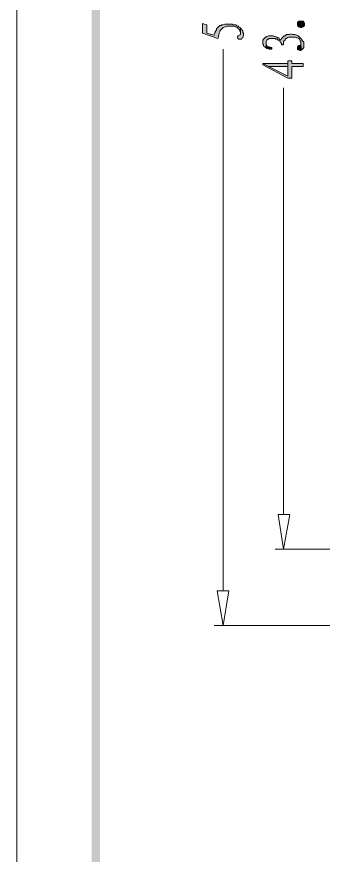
# Model space of a CAD drawing. Header units: millimetres. Extents: x 0 to 282, y 0 to 196.
# Drawn here: x 0 to 18.7, y 71.2 to 122.3 of the extents above; entities that cross this region are included whole.
import ezdxf

# ---------------------------------------------------------------- set-up
doc = ezdxf.new("R2010")
doc.units = ezdxf.units.MM

msp = doc.modelspace()

# ---------------------------------------------------------------- hatches: boundary and pattern name
h = msp.add_hatch(color=0)
h.dxf.hatch_style = 2
h.paths.add_polyline_path([(4.572, 4.826), (5.08, 4.826), (4.572, 191.134894)])
h = msp.add_hatch(color=0)
h.dxf.hatch_style = 2
h.paths.add_polyline_path([(5.08, 4.826), (4.572, 191.134894), (5.08, 190.626894)])
h = msp.add_hatch(color=42)
h.dxf.hatch_style = 2
h.paths.add_polyline_path([(11.345333, 121.919894), (11.345333, 121.327227), (12.276667, 120.988561), (12.319, 121.073227), (12.319, 121.157894), (12.319, 121.200227), (12.361333, 121.284894), (12.361333, 121.327227), (12.403667, 121.411894), (12.403667, 121.454227), (12.446, 121.496561), (12.488333, 121.538894), (12.530667, 121.581227), (12.573, 121.623561), (12.615333, 121.665894), (12.7, 121.708227), (12.742333, 121.708227), (12.827, 121.750561), (12.869333, 121.750561), (12.954, 121.750561), (13.038667, 121.750561), (13.081, 121.750561), (13.165667, 121.750561), (13.250333, 121.750561), (13.335, 121.708227), (13.377333, 121.708227), (13.462, 121.665894), (13.504333, 121.665894), (13.504333, 121.623561), (13.546667, 121.581227), (13.589, 121.538894), (13.631333, 121.496561), (13.631333, 121.454227), (13.673667, 121.369561), (13.673667, 121.284894), (13.673667, 121.242561), (13.673667, 121.623561), (13.631333, 121.665894), (13.546667, 121.708227), (13.546667, 121.750561), (13.462, 121.750561), (13.419667, 121.792894), (13.377333, 121.835228), (13.292667, 121.835228), (13.208, 121.835228), (13.165667, 121.877561), (13.081, 121.877561), (12.996333, 121.877561), (12.911667, 121.877561), (12.827, 121.877561), (12.742333, 121.877561), (12.7, 121.877561), (12.615333, 121.835228), (12.530667, 121.835228), (12.488333, 121.792894), (12.403667, 121.792894), (12.361333, 121.750561), (12.319, 121.708227), (12.276667, 121.665894), (12.234333, 121.623561), (12.192, 121.581227), (12.192, 121.496561), (12.149667, 121.454227), (12.107333, 121.369561), (12.107333, 121.327227), (12.065, 121.242561), (12.065, 121.200227), (11.599333, 121.327227), (11.599333, 121.835228)])
h = msp.add_hatch(color=42)
h.dxf.hatch_style = 2
h.paths.add_polyline_path([(17.526, 121.962227), (17.568333, 121.919894), (17.568333, 121.877561), (17.568333, 121.792894), (17.526, 121.750561), (17.483667, 121.708227), (17.441333, 121.708227), (17.399, 121.665894), (17.314333, 121.665894), (17.229667, 121.708227), (17.187333, 121.708227), (17.145, 121.792894), (17.145, 121.835228), (17.145, 121.919894), (17.145, 121.962227), (17.187333, 122.004561), (17.229667, 122.046894), (17.314333, 122.046894), (17.399, 122.046894), (17.483667, 122.046894), (17.526, 122.004561)])
h = msp.add_hatch(color=42)
h.dxf.hatch_style = 2
h.paths.add_polyline_path([(13.462, 121.073227), (13.504333, 120.988561), (13.546667, 120.946227), (13.631333, 120.946227), (13.673667, 120.946227), (13.716, 120.946227), (13.758333, 121.030894), (13.800667, 121.030894), (13.800667, 121.073227), (13.843, 121.157894), (13.843, 121.242561), (13.843, 121.327227), (13.800667, 121.369561), (13.800667, 121.411894), (13.800667, 121.454227), (13.758333, 121.496561), (13.716, 121.581227), (13.673667, 121.623561), (13.673667, 121.242561), (13.589, 121.200227), (13.504333, 121.157894), (13.504333, 121.115561)])
h = msp.add_hatch(color=42)
h.dxf.hatch_style = 2
h.paths.add_polyline_path([(15.028333, 120.776894), (15.028333, 120.692228), (15.028333, 120.649894), (15.070667, 120.607561), (15.070667, 120.522894), (15.155333, 120.480561), (15.197667, 120.438227), (15.24, 120.438227), (15.24, 120.734561), (15.24, 120.776894), (15.24, 120.819227), (15.282333, 120.903894), (15.324667, 120.946227), (15.367, 120.946227), (15.409333, 120.988561), (15.494, 120.988561), (15.578667, 120.988561), (15.663333, 120.988561), (15.705667, 120.988561), (15.790333, 120.988561), (15.832667, 120.946227), (15.917333, 120.946227), (15.959667, 120.903894), (16.044333, 120.861561), (16.086667, 120.819227), (16.129, 120.734561), (16.171333, 120.692228), (16.171333, 120.649894), (16.171333, 120.607561), (16.256, 120.607561), (16.298333, 120.649894), (16.298333, 120.734561), (16.298333, 120.819227), (16.340667, 120.861561), (16.383, 120.903894), (16.383, 120.946227), (16.425333, 120.988561), (16.467667, 120.988561), (16.51, 121.030894), (16.594667, 121.073227), (16.637, 121.073227), (16.721667, 121.073227), (16.806333, 121.073227), (16.891, 121.073227), (16.975667, 121.073227), (17.018, 121.073227), (17.102667, 121.030894), (17.145, 121.030894), (17.229667, 120.988561), (17.272, 120.946227), (17.314333, 120.861561), (17.356667, 120.819227), (17.356667, 120.776894), (17.356667, 120.692228), (17.356667, 120.607561), (17.399, 120.311227), (17.441333, 120.353561), (17.483667, 120.395894), (17.526, 120.438227), (17.526, 120.480561), (17.526, 120.565227), (17.526, 120.607561), (17.526, 120.649894), (17.526, 120.692228), (17.526, 120.776894), (17.483667, 120.819227), (17.441333, 120.861561), (17.399, 120.946227), (17.356667, 120.988561), (17.314333, 121.030894), (17.272, 121.073227), (17.229667, 121.115561), (17.187333, 121.157894), (17.102667, 121.200227), (17.060333, 121.200227), (16.975667, 121.242561), (16.933333, 121.242561), (16.848667, 121.242561), (16.764, 121.284894), (16.679333, 121.242561), (16.594667, 121.242561), (16.552333, 121.242561), (16.467667, 121.242561), (16.425333, 121.200227), (16.383, 121.157894), (16.340667, 121.157894), (16.298333, 121.115561), (16.256, 121.073227), (16.213667, 121.030894), (16.171333, 120.988561), (16.129, 120.903894), (16.044333, 120.946227), (16.002, 121.030894), (15.917333, 121.030894), (15.875, 121.073227), (15.790333, 121.115561), (15.748, 121.115561), (15.663333, 121.157894), (15.621, 121.157894), (15.536333, 121.157894), (15.494, 121.157894), (15.409333, 121.157894), (15.367, 121.157894), (15.282333, 121.115561), (15.24, 121.073227), (15.197667, 121.073227), (15.113, 120.988561), (15.070667, 120.946227), (15.028333, 120.903894), (15.028333, 120.861561), (15.028333, 120.819227)])
h = msp.add_hatch(color=42)
h.dxf.hatch_style = 2
h.paths.add_polyline_path([(15.24, 120.438227), (15.282333, 120.395894), (15.324667, 120.395894), (15.409333, 120.353561), (15.494, 120.353561), (15.578667, 120.353561), (15.578667, 120.438227), (15.536333, 120.438227), (15.451667, 120.438227), (15.409333, 120.480561), (15.324667, 120.480561), (15.282333, 120.522894), (15.282333, 120.565227), (15.24, 120.607561), (15.24, 120.649894), (15.24, 120.734561)])
h = msp.add_hatch(color=42)
h.dxf.hatch_style = 2
h.paths.add_polyline_path([(17.145, 120.438227), (17.145, 120.353561), (17.187333, 120.311227), (17.229667, 120.311227), (17.314333, 120.268894), (17.356667, 120.268894), (17.399, 120.311227), (17.356667, 120.607561), (17.272, 120.565227), (17.229667, 120.565227), (17.187333, 120.522894), (17.145, 120.480561)])
h = msp.add_hatch(color=42)
h.dxf.hatch_style = 2
h.paths.add_polyline_path([(15.028333, 119.464561), (15.028333, 119.379894), (16.552333, 118.575561), (16.806333, 118.575561), (16.806333, 119.295227), (17.483667, 119.295227), (17.483667, 119.464561), (16.806333, 119.464561), (16.806333, 119.633894), (16.552333, 119.633894), (16.552333, 119.464561), (16.552333, 118.702561), (15.367, 119.295227)])
h = msp.add_hatch(color=42)
h.dxf.hatch_style = 2
h.paths.add_polyline_path([(15.028333, 119.464561), (15.367, 119.295227), (16.552333, 119.295227), (16.552333, 118.702561), (16.552333, 119.464561)])

# ---------------------------------------------------------------- linework, layer by layer
at = {"color": 0, "lineweight": 0}
msp.add_lwpolyline([(0, 0), (281.643667, 0), (281.643667, 195.707), (0, 195.707)], close=True, dxfattribs=at)
at = {"color": 42, "lineweight": 0}
for points in [[(11.345333, 121.919894), (11.345333, 121.327227), (12.276667, 120.988561), (12.319, 121.073227), (12.319, 121.157894), (12.319, 121.200227), (12.361333, 121.284894), (12.361333, 121.327227), (12.403667, 121.411894), (12.403667, 121.454227), (12.446, 121.496561), (12.488333, 121.538894), (12.530667, 121.581227), (12.573, 121.623561), (12.615333, 121.665894), (12.7, 121.708227), (12.742333, 121.708227), (12.827, 121.750561), (12.869333, 121.750561), (12.954, 121.750561), (13.038667, 121.750561), (13.081, 121.750561), (13.165667, 121.750561), (13.250333, 121.750561), (13.335, 121.708227), (13.377333, 121.708227), (13.462, 121.665894), (13.504333, 121.665894), (13.504333, 121.623561), (13.546667, 121.581227), (13.589, 121.538894), (13.631333, 121.496561), (13.631333, 121.454227), (13.673667, 121.369561), (13.673667, 121.284894), (13.673667, 121.242561), (13.673667, 121.623561), (13.631333, 121.665894), (13.546667, 121.708227), (13.546667, 121.750561), (13.462, 121.750561), (13.419667, 121.792894), (13.377333, 121.835228), (13.292667, 121.835228), (13.208, 121.835228), (13.165667, 121.877561), (13.081, 121.877561), (12.996333, 121.877561), (12.911667, 121.877561), (12.827, 121.877561), (12.742333, 121.877561), (12.7, 121.877561), (12.615333, 121.835228), (12.530667, 121.835228), (12.488333, 121.792894), (12.403667, 121.792894), (12.361333, 121.750561), (12.319, 121.708227), (12.276667, 121.665894), (12.234333, 121.623561), (12.192, 121.581227), (12.192, 121.496561), (12.149667, 121.454227), (12.107333, 121.369561), (12.107333, 121.327227), (12.065, 121.242561), (12.065, 121.200227), (11.599333, 121.327227), (11.599333, 121.835228)], [(17.526, 121.962227), (17.568333, 121.919894), (17.568333, 121.877561), (17.568333, 121.792894), (17.526, 121.750561), (17.483667, 121.708227), (17.441333, 121.708227), (17.399, 121.665894), (17.314333, 121.665894), (17.229667, 121.708227), (17.187333, 121.708227), (17.145, 121.792894), (17.145, 121.835228), (17.145, 121.919894), (17.145, 121.962227), (17.187333, 122.004561), (17.229667, 122.046894), (17.314333, 122.046894), (17.399, 122.046894), (17.483667, 122.046894), (17.526, 122.004561)], [(13.462, 121.073227), (13.504333, 120.988561), (13.546667, 120.946227), (13.631333, 120.946227), (13.673667, 120.946227), (13.716, 120.946227), (13.758333, 121.030894), (13.800667, 121.030894), (13.800667, 121.073227), (13.843, 121.157894), (13.843, 121.242561), (13.843, 121.327227), (13.800667, 121.369561), (13.800667, 121.411894), (13.800667, 121.454227), (13.758333, 121.496561), (13.716, 121.581227), (13.673667, 121.623561), (13.673667, 121.242561), (13.589, 121.200227), (13.504333, 121.157894), (13.504333, 121.115561)], [(15.028333, 120.776894), (15.028333, 120.692228), (15.028333, 120.649894), (15.070667, 120.607561), (15.070667, 120.522894), (15.155333, 120.480561), (15.197667, 120.438227), (15.24, 120.438227), (15.24, 120.734561), (15.24, 120.776894), (15.24, 120.819227), (15.282333, 120.903894), (15.324667, 120.946227), (15.367, 120.946227), (15.409333, 120.988561), (15.494, 120.988561), (15.578667, 120.988561), (15.663333, 120.988561), (15.705667, 120.988561), (15.790333, 120.988561), (15.832667, 120.946227), (15.917333, 120.946227), (15.959667, 120.903894), (16.044333, 120.861561), (16.086667, 120.819227), (16.129, 120.734561), (16.171333, 120.692228), (16.171333, 120.649894), (16.171333, 120.607561), (16.256, 120.607561), (16.298333, 120.649894), (16.298333, 120.734561), (16.298333, 120.819227), (16.340667, 120.861561), (16.383, 120.903894), (16.383, 120.946227), (16.425333, 120.988561), (16.467667, 120.988561), (16.51, 121.030894), (16.594667, 121.073227), (16.637, 121.073227), (16.721667, 121.073227), (16.806333, 121.073227), (16.891, 121.073227), (16.975667, 121.073227), (17.018, 121.073227), (17.102667, 121.030894), (17.145, 121.030894), (17.229667, 120.988561), (17.272, 120.946227), (17.314333, 120.861561), (17.356667, 120.819227), (17.356667, 120.776894), (17.356667, 120.692228), (17.356667, 120.607561), (17.399, 120.311227), (17.441333, 120.353561), (17.483667, 120.395894), (17.526, 120.438227), (17.526, 120.480561), (17.526, 120.565227), (17.526, 120.607561), (17.526, 120.649894), (17.526, 120.692228), (17.526, 120.776894), (17.483667, 120.819227), (17.441333, 120.861561), (17.399, 120.946227), (17.356667, 120.988561), (17.314333, 121.030894), (17.272, 121.073227), (17.229667, 121.115561), (17.187333, 121.157894), (17.102667, 121.200227), (17.060333, 121.200227), (16.975667, 121.242561), (16.933333, 121.242561), (16.848667, 121.242561), (16.764, 121.284894), (16.679333, 121.242561), (16.594667, 121.242561), (16.552333, 121.242561), (16.467667, 121.242561), (16.425333, 121.200227), (16.383, 121.157894), (16.340667, 121.157894), (16.298333, 121.115561), (16.256, 121.073227), (16.213667, 121.030894), (16.171333, 120.988561), (16.129, 120.903894), (16.044333, 120.946227), (16.002, 121.030894), (15.917333, 121.030894), (15.875, 121.073227), (15.790333, 121.115561), (15.748, 121.115561), (15.663333, 121.157894), (15.621, 121.157894), (15.536333, 121.157894), (15.494, 121.157894), (15.409333, 121.157894), (15.367, 121.157894), (15.282333, 121.115561), (15.24, 121.073227), (15.197667, 121.073227), (15.113, 120.988561), (15.070667, 120.946227), (15.028333, 120.903894), (15.028333, 120.861561), (15.028333, 120.819227)], [(15.24, 120.438227), (15.282333, 120.395894), (15.324667, 120.395894), (15.409333, 120.353561), (15.494, 120.353561), (15.578667, 120.353561), (15.578667, 120.438227), (15.536333, 120.438227), (15.451667, 120.438227), (15.409333, 120.480561), (15.324667, 120.480561), (15.282333, 120.522894), (15.282333, 120.565227), (15.24, 120.607561), (15.24, 120.649894), (15.24, 120.734561)], [(17.145, 120.438227), (17.145, 120.353561), (17.187333, 120.311227), (17.229667, 120.311227), (17.314333, 120.268894), (17.356667, 120.268894), (17.399, 120.311227), (17.356667, 120.607561), (17.272, 120.565227), (17.229667, 120.565227), (17.187333, 120.522894), (17.145, 120.480561)], [(15.028333, 119.464561), (15.028333, 119.379894), (16.552333, 118.575561), (16.806333, 118.575561), (16.806333, 119.295227), (17.483667, 119.295227), (17.483667, 119.464561), (16.806333, 119.464561), (16.806333, 119.633894), (16.552333, 119.633894), (16.552333, 119.464561), (16.552333, 118.702561), (15.367, 119.295227)], [(15.028333, 119.464561), (15.367, 119.295227), (16.552333, 119.295227), (16.552333, 118.702561), (16.552333, 119.464561)]]:
    msp.add_lwpolyline(points, close=True, dxfattribs=at)
at = {"color": 3, "lineweight": 0}
for points in [[(12.615333, 87.291227), (12.615333, 120.353561)], [(16.298333, 91.947894), (16.298333, 117.982894)]]:
    msp.add_lwpolyline(points, dxfattribs=at)
for points in [[(16.679333, 91.947894), (16.298333, 89.831227), (15.959667, 91.947894)], [(12.954, 87.291227), (12.615333, 85.174561), (12.234333, 87.291227)]]:
    msp.add_lwpolyline(points, close=True, dxfattribs=at)
at = {"color": 131, "lineweight": 0}
for points in [[(21.717, 89.831227), (15.790333, 89.831227)], [(23.198667, 85.174561), (12.065, 85.174561)]]:
    msp.add_lwpolyline(points, dxfattribs=at)

doc.saveas('drawing.dxf')
